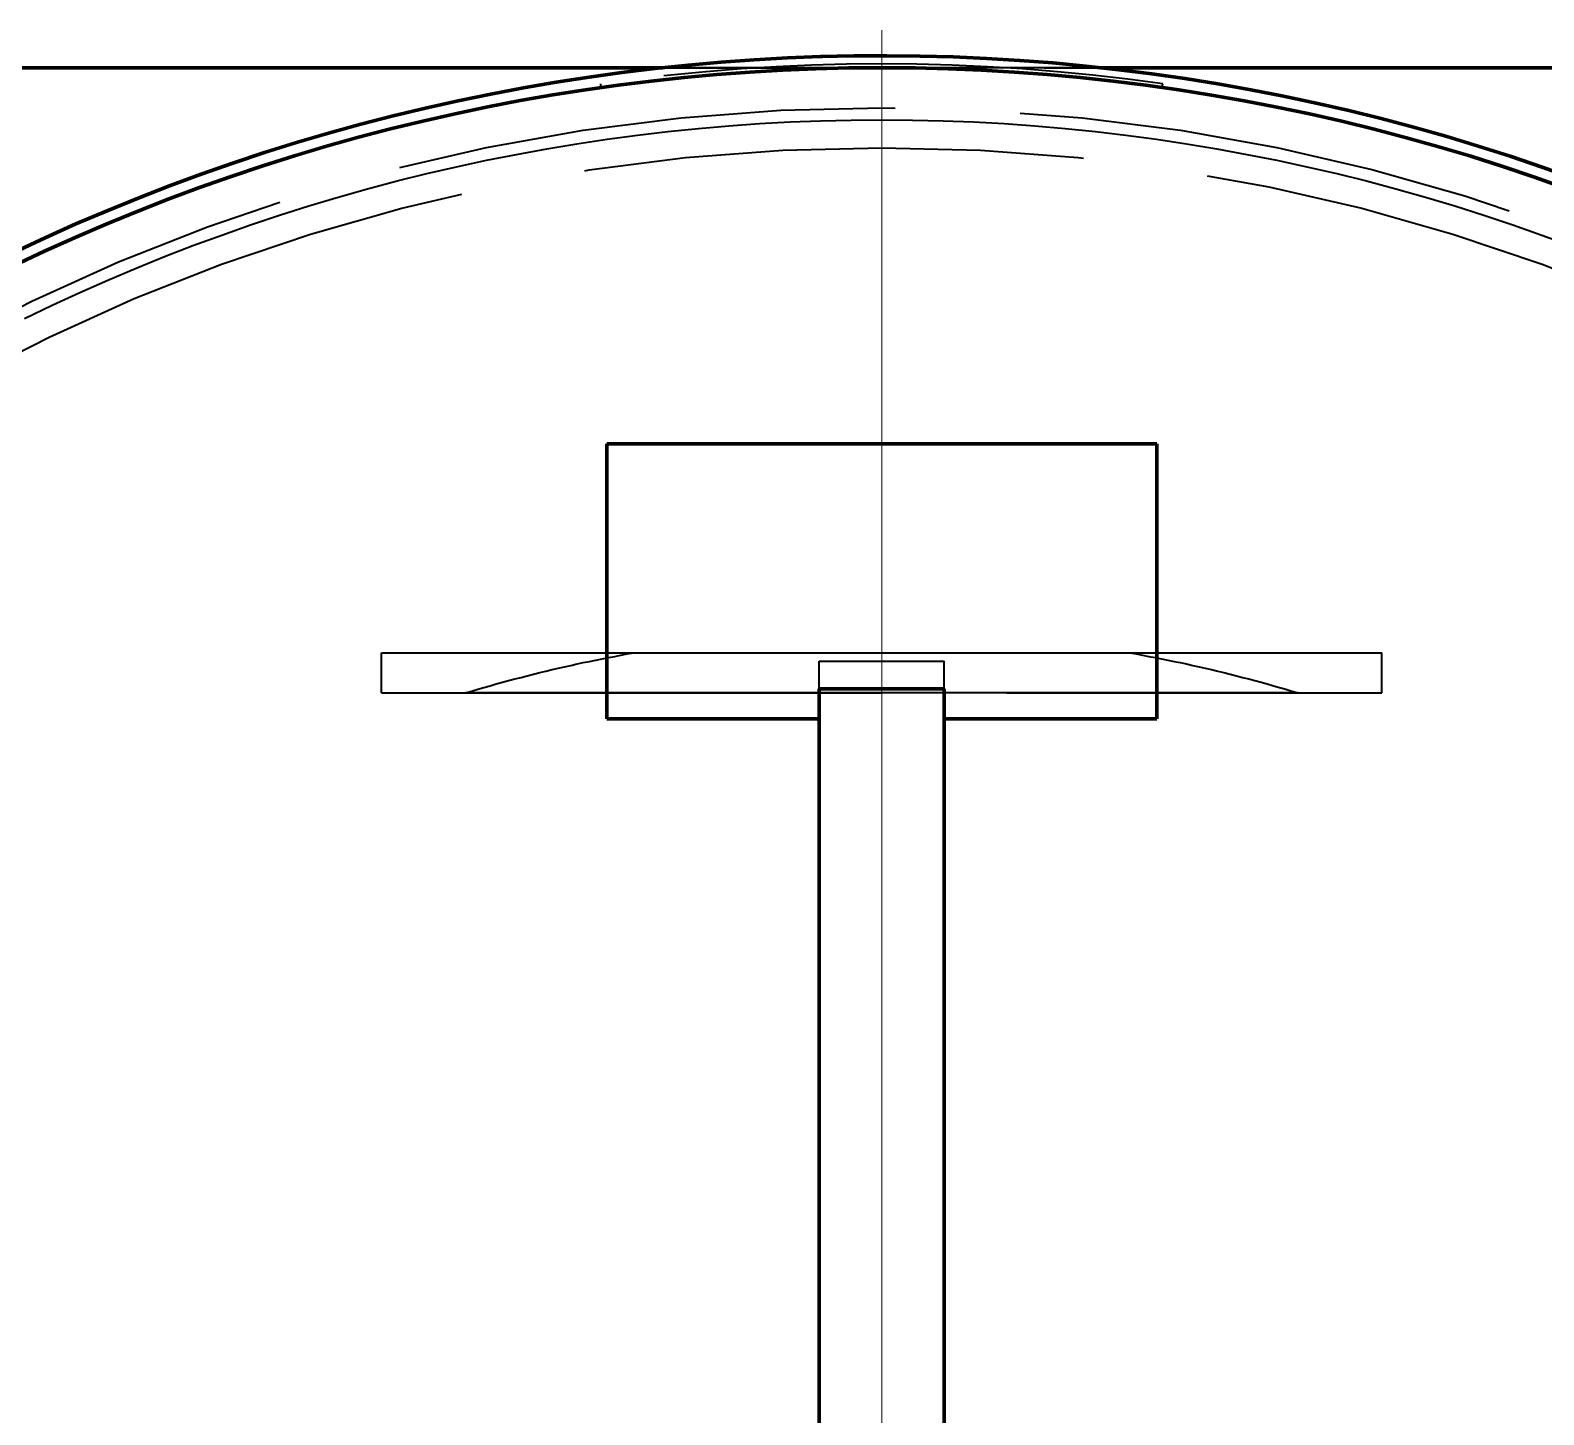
# Model space of a CAD drawing. Header units: millimetres. Extents: x 0 to 2382, y 0 to 420.
# Drawn here: x 156.19 to 168.29, y 148.81 to 159.89 of the extents above; entities that cross this region are included whole.
import ezdxf

# ---------------------------------------------------------------- set-up
doc = ezdxf.new("R2010")
doc.units = ezdxf.units.MM
doc.linetypes.add('IRAM-E-TRAZOS', pattern=[5, 4, -1])
doc.linetypes.add('IRAM-F-TRAZO-PUNTO', pattern=[20, 15, -2, 1, -2])
for name, color, linetype, lineweight in [('01-VISIBLE', 7, 'CONTINUOUS', 70), ('02-OCULTA', 4, 'IRAM-E-TRAZOS', 35), ('03-EJE', 1, 'IRAM-F-TRAZO-PUNTO', 18)]:
    doc.layers.add(name, color=color, linetype=linetype, lineweight=lineweight)

msp = doc.modelspace()

# ---------------------------------------------------------------- linework, layer by layer
at = {"layer": '01-VISIBLE'}
for p, q in [((161.245, 159.588), (154.3, 159.588)), ((171.7, 159.588), (164.755, 159.588)), ((160.8, 156.579), (165.2, 156.579)), ((162.5, 142.296), (162.5, 154.62)), ((162.5, 154.62), (163.5, 154.62)), ((163.5, 142.296), (163.5, 154.62)), ((160.8, 154.379), (162.5, 154.379)), ((163.5, 154.379), (165.2, 154.379))]:
    msp.add_line(p, q, dxfattribs=at)
for points in [[(160.8, 156.579), (160.8, 156.528), (160.8, 156.478), (160.8, 156.428), (160.8, 156.378), (160.8, 156.328), (160.8, 156.278), (160.8, 156.228), (160.8, 156.178), (160.8, 156.127), (160.8, 156.077), (160.8, 156.027), (160.8, 155.977), (160.8, 155.927), (160.8, 155.877), (160.8, 155.827), (160.8, 155.777), (160.8, 155.726), (160.8, 155.676), (160.8, 155.626), (160.8, 155.576), (160.8, 155.526), (160.8, 155.476), (160.8, 155.426), (160.8, 155.376), (160.8, 155.325)], [(165.2, 156.579), (165.2, 156.528), (165.2, 156.478), (165.2, 156.428), (165.2, 156.378), (165.2, 156.328), (165.2, 156.278), (165.2, 156.228), (165.2, 156.178), (165.2, 156.127), (165.2, 156.077), (165.2, 156.027), (165.2, 155.977), (165.2, 155.927), (165.2, 155.877), (165.2, 155.827), (165.2, 155.777), (165.2, 155.726), (165.2, 155.676), (165.2, 155.626), (165.2, 155.576), (165.2, 155.526), (165.2, 155.476), (165.2, 155.426), (165.2, 155.376), (165.2, 155.325)], [(160.8, 155.325), (160.8, 155.273), (160.8, 155.22), (160.8, 155.168), (160.8, 155.115), (160.8, 155.062), (160.8, 155.01), (160.8, 154.957), (160.8, 154.905), (160.8, 154.852), (160.8, 154.799), (160.8, 154.747), (160.8, 154.694), (160.8, 154.642), (160.8, 154.589), (160.8, 154.536), (160.8, 154.484), (160.8, 154.431), (160.8, 154.379)], [(165.2, 155.325), (165.2, 155.273), (165.2, 155.22), (165.2, 155.168), (165.2, 155.115), (165.2, 155.062), (165.2, 155.01), (165.2, 154.957), (165.2, 154.905), (165.2, 154.852), (165.2, 154.799), (165.2, 154.747), (165.2, 154.694), (165.2, 154.642), (165.2, 154.589), (165.2, 154.536), (165.2, 154.484), (165.2, 154.431), (165.2, 154.379)]]:
    msp.add_lwpolyline(points, dxfattribs=at)
for radius, end in [(16.096, 122.326), (16, 122.5153)]:
    msp.add_arc((163, 143.588), radius, 0, end, dxfattribs=at)
at = {"layer": '02-OCULTA'}
for p, q in [((154.3, 159.588), (171.7, 159.588)), ((171.7, 159.588), (154.3, 159.588)), ((154.3, 159.588), (171.7, 159.588)), ((164.755, 159.588), (161.245, 159.588)), ((160.757, 159.43), (160.753, 159.459)), ((160.757, 159.43), (160.753, 159.459)), ((165.243, 159.43), (165.247, 159.459)), ((165.243, 159.43), (165.247, 159.459)), ((159, 154.588), (159, 154.908)), ((159, 154.588), (159, 154.908)), ((159, 154.908), (167, 154.908)), ((159, 154.908), (161.015, 154.908)), ((162.5, 142.518), (162.5, 154.842)), ((162.5, 154.842), (163.5, 154.842)), ((163.5, 142.518), (163.5, 154.842)), ((164.985, 154.908), (167, 154.908)), ((167, 154.588), (167, 154.908)), ((167, 154.588), (167, 154.908)), ((159, 154.588), (167, 154.588)), ((159, 154.588), (159.671, 154.588)), ((166.329, 154.588), (167, 154.588))]:
    msp.add_line(p, q, dxfattribs=at)
for points in [[(156.144, 157.582), (156.365, 157.688), (156.587, 157.791), (156.811, 157.89), (157.036, 157.985), (157.263, 158.077), (157.491, 158.165), (157.721, 158.25), (157.952, 158.331), (158.184, 158.409), (158.418, 158.482), (158.652, 158.553), (158.888, 158.619), (159.124, 158.682), (159.362, 158.741), (159.6, 158.796), (159.84, 158.848), (160.08, 158.895), (160.321, 158.939), (160.562, 158.979), (160.804, 159.016), (161.047, 159.048), (161.29, 159.077), (161.533, 159.102), (161.777, 159.123), (162.021, 159.141), (162.266, 159.154), (162.51, 159.164), (162.755, 159.169), (163, 159.171), (163.245, 159.169), (163.49, 159.164), (163.734, 159.154), (163.979, 159.141), (164.223, 159.123), (164.467, 159.102), (164.71, 159.077), (164.953, 159.048), (165.196, 159.016), (165.438, 158.979), (165.679, 158.939), (165.92, 158.895), (166.16, 158.848), (166.4, 158.796), (166.638, 158.741), (166.876, 158.682), (167.112, 158.619), (167.348, 158.553), (167.582, 158.482), (167.816, 158.409), (168.048, 158.331), (168.279, 158.25), (168.509, 158.165)], [(156.144, 157.582), (156.365, 157.688), (156.587, 157.791), (156.811, 157.89), (157.036, 157.985), (157.263, 158.077), (157.491, 158.165), (157.721, 158.25), (157.952, 158.331), (158.184, 158.409), (158.418, 158.482), (158.652, 158.553), (158.888, 158.619), (159.124, 158.682), (159.362, 158.741), (159.6, 158.796), (159.84, 158.848), (160.08, 158.895), (160.321, 158.939), (160.562, 158.979), (160.804, 159.016), (161.047, 159.048), (161.29, 159.077), (161.533, 159.102), (161.777, 159.123), (162.021, 159.141), (162.266, 159.154), (162.51, 159.164), (162.755, 159.169), (163, 159.171), (163.245, 159.169), (163.49, 159.164), (163.734, 159.154), (163.979, 159.141), (164.223, 159.123), (164.467, 159.102), (164.71, 159.077), (164.953, 159.048), (165.196, 159.016), (165.438, 158.979), (165.679, 158.939), (165.92, 158.895), (166.16, 158.848), (166.4, 158.796), (166.638, 158.741), (166.876, 158.682), (167.112, 158.619), (167.348, 158.553), (167.582, 158.482), (167.816, 158.409), (168.048, 158.331), (168.279, 158.25), (168.509, 158.165)], [(160.8, 154.379), (160.8, 154.429), (160.8, 154.479), (160.8, 154.529), (160.8, 154.579), (160.8, 154.629), (160.8, 154.679), (160.8, 154.729), (160.8, 154.779), (160.8, 154.829), (160.8, 154.879), (160.8, 154.929), (160.8, 154.979), (160.8, 155.029), (160.8, 155.079), (160.8, 155.129), (160.8, 155.179), (160.8, 155.229), (160.8, 155.279), (160.8, 155.329), (160.8, 155.379), (160.8, 155.429), (160.8, 155.479), (160.8, 155.529), (160.8, 155.579), (160.8, 155.629), (160.8, 155.679), (160.8, 155.729), (160.8, 155.779), (160.8, 155.829), (160.8, 155.879), (160.8, 155.929), (160.8, 155.979), (160.8, 156.029), (160.8, 156.079), (160.8, 156.129), (160.8, 156.179), (160.8, 156.229), (160.8, 156.279), (160.8, 156.329), (160.8, 156.379), (160.8, 156.429), (160.8, 156.479), (160.8, 156.529), (160.8, 156.579)], [(165.2, 154.379), (165.2, 154.429), (165.2, 154.479), (165.2, 154.529), (165.2, 154.579), (165.2, 154.629), (165.2, 154.679), (165.2, 154.729), (165.2, 154.779), (165.2, 154.829), (165.2, 154.879), (165.2, 154.929), (165.2, 154.979), (165.2, 155.029), (165.2, 155.079), (165.2, 155.129), (165.2, 155.179), (165.2, 155.229), (165.2, 155.279), (165.2, 155.329), (165.2, 155.379), (165.2, 155.429), (165.2, 155.479), (165.2, 155.529), (165.2, 155.579), (165.2, 155.629), (165.2, 155.679), (165.2, 155.729), (165.2, 155.779), (165.2, 155.829), (165.2, 155.879), (165.2, 155.929), (165.2, 155.979), (165.2, 156.029), (165.2, 156.079), (165.2, 156.129), (165.2, 156.179), (165.2, 156.229), (165.2, 156.279), (165.2, 156.329), (165.2, 156.379), (165.2, 156.429), (165.2, 156.479), (165.2, 156.529), (165.2, 156.579)], [(159.671, 154.588), (159.72, 154.602), (159.769, 154.617), (159.818, 154.631), (159.868, 154.645), (159.917, 154.659), (159.966, 154.673), (160.016, 154.686), (160.065, 154.699), (160.115, 154.712), (160.164, 154.725), (160.214, 154.737), (160.264, 154.75), (160.313, 154.762), (160.363, 154.774), (160.413, 154.785), (160.463, 154.797), (160.513, 154.808), (160.563, 154.819), (160.613, 154.83), (160.663, 154.84), (160.713, 154.85), (160.764, 154.86), (160.814, 154.87), (160.864, 154.88), (160.914, 154.889), (160.965, 154.899), (161.015, 154.908)], [(161.015, 154.908), (161.065, 154.908), (161.116, 154.908), (161.166, 154.908), (161.216, 154.908), (161.266, 154.908), (161.317, 154.908), (161.367, 154.908), (161.417, 154.908), (161.467, 154.908), (161.518, 154.908), (161.568, 154.908), (161.618, 154.908), (161.668, 154.908), (161.719, 154.908), (161.769, 154.908), (161.819, 154.908), (161.869, 154.908), (161.92, 154.908), (161.97, 154.908), (162.02, 154.908), (162.07, 154.908), (162.121, 154.908), (162.171, 154.908), (162.221, 154.908), (162.271, 154.908), (162.322, 154.908), (162.372, 154.908), (162.422, 154.908), (162.472, 154.908), (162.523, 154.908), (162.573, 154.908), (162.623, 154.908), (162.673, 154.908), (162.724, 154.908), (162.774, 154.908), (162.824, 154.908), (162.874, 154.908), (162.925, 154.908), (162.975, 154.908), (163.025, 154.908), (163.075, 154.908), (163.126, 154.908), (163.176, 154.908), (163.226, 154.908), (163.276, 154.908), (163.327, 154.908), (163.377, 154.908), (163.427, 154.908), (163.477, 154.908), (163.528, 154.908), (163.578, 154.908), (163.628, 154.908), (163.678, 154.908), (163.729, 154.908), (163.779, 154.908), (163.829, 154.908), (163.879, 154.908), (163.93, 154.908), (163.98, 154.908), (164.03, 154.908), (164.08, 154.908), (164.131, 154.908), (164.181, 154.908), (164.231, 154.908), (164.281, 154.908), (164.332, 154.908), (164.382, 154.908), (164.432, 154.908), (164.482, 154.908), (164.533, 154.908), (164.583, 154.908), (164.633, 154.908), (164.683, 154.908), (164.734, 154.908), (164.784, 154.908), (164.834, 154.908), (164.884, 154.908), (164.935, 154.908), (164.985, 154.908)], [(162.5, 154.379), (162.5, 154.43), (162.5, 154.482), (162.5, 154.533), (162.5, 154.585), (162.5, 154.636), (162.5, 154.688), (162.5, 154.739), (162.5, 154.791), (162.5, 154.842)], [(163.5, 154.379), (163.5, 154.43), (163.5, 154.482), (163.5, 154.533), (163.5, 154.585), (163.5, 154.636), (163.5, 154.688), (163.5, 154.739), (163.5, 154.791), (163.5, 154.842)], [(164.985, 154.908), (165.035, 154.899), (165.086, 154.889), (165.136, 154.88), (165.186, 154.87), (165.236, 154.86), (165.287, 154.85), (165.337, 154.84), (165.387, 154.83), (165.437, 154.819), (165.487, 154.808), (165.537, 154.797), (165.587, 154.785), (165.637, 154.774), (165.687, 154.762), (165.736, 154.75), (165.786, 154.737), (165.836, 154.725), (165.885, 154.712), (165.935, 154.699), (165.984, 154.686), (166.034, 154.673), (166.083, 154.659), (166.132, 154.645), (166.182, 154.631), (166.231, 154.617), (166.28, 154.602), (166.329, 154.588)], [(166.329, 154.588), (166.279, 154.588), (166.229, 154.588), (166.179, 154.588), (166.129, 154.588), (166.079, 154.588), (166.029, 154.588), (165.979, 154.588), (165.928, 154.588), (165.878, 154.588), (165.828, 154.588), (165.778, 154.588), (165.728, 154.588), (165.678, 154.588), (165.628, 154.588), (165.578, 154.588), (165.528, 154.588), (165.478, 154.588), (165.428, 154.588), (165.378, 154.588), (165.328, 154.588), (165.278, 154.588), (165.228, 154.588), (165.178, 154.588), (165.128, 154.588), (165.077, 154.588), (165.027, 154.588), (164.977, 154.588), (164.927, 154.588), (164.877, 154.588), (164.827, 154.588), (164.777, 154.588), (164.727, 154.588), (164.677, 154.588), (164.627, 154.588), (164.577, 154.588), (164.527, 154.588), (164.477, 154.588), (164.427, 154.588), (164.377, 154.588), (164.327, 154.588), (164.277, 154.588), (164.226, 154.588), (164.176, 154.588), (164.126, 154.588), (164.076, 154.588), (164.026, 154.588), (163.976, 154.588), (163.926, 154.588), (163.876, 154.588), (163.826, 154.588), (163.776, 154.588), (163.726, 154.588), (163.676, 154.588), (163.626, 154.588), (163.576, 154.588), (163.526, 154.588), (163.476, 154.588), (163.426, 154.588), (163.375, 154.588), (163.325, 154.588), (163.275, 154.588), (163.225, 154.588), (163.175, 154.588), (163.125, 154.588), (163.075, 154.588), (163.025, 154.588), (162.975, 154.588), (162.925, 154.588), (162.875, 154.588), (162.825, 154.588), (162.775, 154.588), (162.725, 154.588), (162.675, 154.588), (162.625, 154.588), (162.574, 154.588), (162.524, 154.588), (162.474, 154.588), (162.424, 154.588), (162.374, 154.588), (162.324, 154.588), (162.274, 154.588), (162.224, 154.588), (162.174, 154.588), (162.124, 154.588), (162.074, 154.588), (162.024, 154.588), (161.974, 154.588), (161.924, 154.588), (161.874, 154.588), (161.824, 154.588), (161.774, 154.588), (161.723, 154.588), (161.673, 154.588), (161.623, 154.588), (161.573, 154.588), (161.523, 154.588), (161.473, 154.588), (161.423, 154.588), (161.373, 154.588), (161.323, 154.588), (161.273, 154.588), (161.223, 154.588), (161.173, 154.588), (161.123, 154.588), (161.073, 154.588), (161.023, 154.588), (160.973, 154.588), (160.923, 154.588), (160.872, 154.588), (160.822, 154.588), (160.772, 154.588), (160.722, 154.588), (160.672, 154.588), (160.622, 154.588), (160.572, 154.588), (160.522, 154.588), (160.472, 154.588), (160.422, 154.588), (160.372, 154.588), (160.322, 154.588), (160.272, 154.588), (160.222, 154.588), (160.172, 154.588), (160.122, 154.588), (160.072, 154.588), (160.021, 154.588), (159.971, 154.588), (159.921, 154.588), (159.871, 154.588), (159.821, 154.588), (159.771, 154.588), (159.721, 154.588), (159.671, 154.588)], [(162.5, 154.62), (162.5, 154.579), (162.5, 154.539), (162.5, 154.499), (162.5, 154.459), (162.5, 154.419), (162.5, 154.379)], [(163.5, 154.62), (163.5, 154.579), (163.5, 154.539), (163.5, 154.499), (163.5, 154.459), (163.5, 154.419), (163.5, 154.379)]]:
    msp.add_lwpolyline(points, dxfattribs=at)
for radius in [16.096, 16, 16, 16, 15.68, 15.68, 15.68, 15.68, 15.68, 15.68, 15.68, 15.68, 15.36, 15.36, 15.36, 15.36]:
    msp.add_circle((163, 143.588), radius, dxfattribs=at)
for radius in [16.03, 16.03, 16, 16]:
    msp.add_arc((163, 143.588), radius, 81.9428, 98.0572, dxfattribs=at)
at = {"layer": '03-EJE'}
msp.add_line((163, 127.288), (163, 159.888), dxfattribs=at)

doc.saveas('drawing.dxf')
